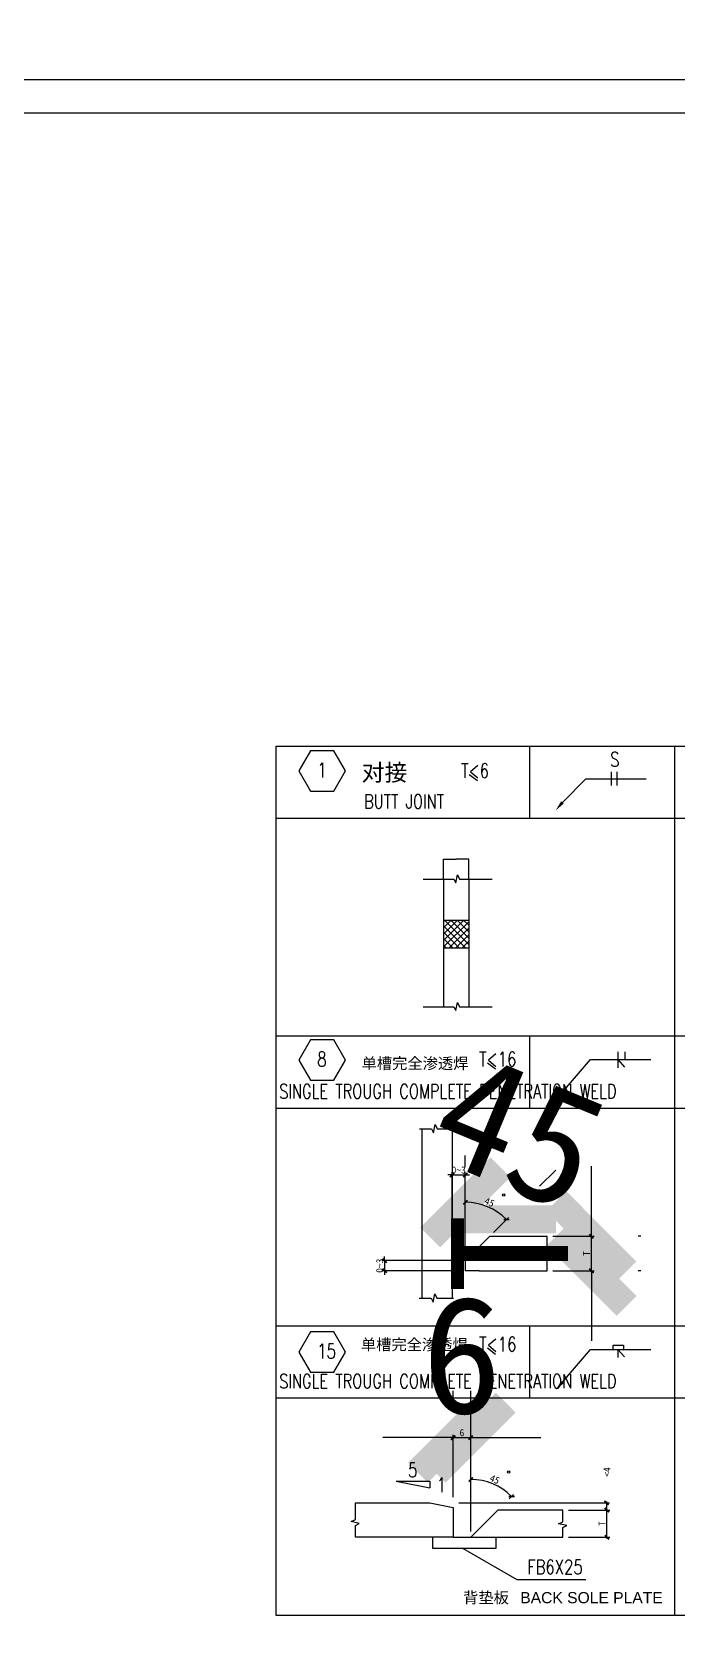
# Model space of a CAD drawing. Header units: millimetres. Extents: x 48381 to 116813, y 79463 to 93528.
# Drawn here: x 58544 to 59922, y 82682 to 86133 of the extents above; entities that cross this region are included whole.
import ezdxf

# ---------------------------------------------------------------- set-up
doc = ezdxf.new("R2010")
doc.units = ezdxf.units.MM
doc.layers.add('PUB_DIM', color=3, linetype='Continuous')
doc.layers.add('图框', color=4, linetype='Continuous')
doc.layers.add('标注', color=3, linetype='Continuous', lineweight=0)
doc.styles.add('Arial', font='arial.ttf')
doc.styles.add('C-1', font='simplex.shx', dxfattribs={"width": 0.75, "bigfont": 'hztxt.shx'})
doc.styles.add('DIM_FONT', font='SIMPLEX.shx', dxfattribs={"width": 0.8})
doc.styles.get("Standard").update_dxf_attribs({"font": ''})
doc.styles.get('Standard').set_extended_font_data('SimSun')
doc.dimstyles.new('axis', dxfattribs={"dimtxt": 300, "dimasz": 300, "dimexe": 250, "dimexo": 300, "dimgap": 150, "dimtad": 1, "dimdec": 1, "dimzin": 0, "dimdsep": 46, "dimtxsty": 'Standard', "dimcen": 0.09, "dimse1": 1, "dimse2": 1, "dimclrd": 256, "dimclre": 256, "dimclrt": 7, "dimadec": 1, "dimazin": 0, "dimtp": 0.01, "dimtm": 0.01, "dimtfac": 0.6, "dimtdec": 1, "dimtix": 1, "dimtmove": 2, "dimatfit": 3, "dimldrblk": 'CLOSEDBLANK', "dimfxl": 1, "dimtolj": 1, "dimtzin": 0, "dimlwd": -1, "dimarcsym": 0})
doc.dimstyles.new('DIMN25', dxfattribs={"dimscale": 0.25, "dimtxt": 300, "dimasz": 100, "dimexe": 250, "dimexo": 300, "dimgap": 150, "dimtad": 1, "dimdec": 0, "dimzin": 0, "dimdsep": 46, "dimtxsty": 'DIM_FONT', "dimblk": 'ARCHTICK', "dimcen": 0.09, "dimclrt": 7, "dimadec": 8, "dimazin": 2, "dimtfac": 1, "dimtdec": 0, "dimtix": 1, "dimtmove": 2, "dimatfit": 3, "dimldrblk": 'ARCHTICK', "dimfxl": 1, "dimtolj": 1, "dimtzin": 0, "dimarcsym": 0})
doc.dimstyles.get("Standard").update_dxf_attribs({"dimtxt": 0.18, "dimasz": 0.18, "dimexe": 0.18, "dimexo": 0.0625, "dimgap": 0.09, "dimtad": 0, "dimtih": 1, "dimtoh": 1, "dimdec": 4, "dimzin": 0, "dimdsep": 46, "dimtxsty": 'Standard', "dimcen": 0.09, "dimadec": 0, "dimazin": 0, "dimtfac": 1, "dimtdec": 4, "dimtofl": 0, "dimtmove": 0, "dimatfit": 3, "dimfxl": 1, "dimtolj": 1, "dimtzin": 0, "dimarcsym": 0})
doc.dimstyles.new('副本 DIMN25', dxfattribs={"dimscale": 0.2, "dimtxt": 250, "dimasz": 100, "dimexe": 250, "dimexo": 300, "dimgap": 150, "dimtad": 1, "dimdec": 0, "dimzin": 0, "dimdsep": 46, "dimtxsty": 'DIM_FONT', "dimblk": 'ARCHTICK', "dimcen": 0.09, "dimclrt": 7, "dimadec": 8, "dimazin": 2, "dimtfac": 1, "dimtdec": 0, "dimtix": 1, "dimtmove": 2, "dimatfit": 3, "dimldrblk": 'ARCHTICK', "dimfxl": 1, "dimtolj": 1, "dimtzin": 0, "dimarcsym": 0})

# ---------------------------------------------------------------- blocks, each defined once
blk = doc.blocks.new('_ArchTick')
at = {"color": 0, "linetype": 'ByBlock', "const_width": 0.4}
blk.add_lwpolyline([(-0.5, -0.5), (0.5, 0.5)], dxfattribs=at)
blk = doc.blocks.new('*D31')
at = {"color": 3, "lineweight": -2, "transparency": 16777216}
for p, q in [((6764, -18190), (6764, -16205)), ((7775, -17379), (8309, -16845))]:
    blk.add_line(p, q, dxfattribs=at)
at = {"color": 3, "transparency": 16777216}
blk.add_arc((6764, -18390), 2085, 45, 90, dxfattribs=at)
at = {"layer": 'Defpoints', "color": 0, "transparency": 16777216}
for p in [(7807, -16584), (7634, -17520), (6764, -18390), (6764, -18390), (6764, -18750)]:
    blk.add_point(p, dxfattribs=at)
at = {"color": 3, "transparency": 16777216, "xscale": 150, "yscale": 150, "zscale": 150}
for p, rotation in [((6764, -16305), 180.000000000148), ((8238, -16916), 315.0000000000116)]:
    blk.add_blockref('_ArchTick', p, dxfattribs=dict(at, rotation=rotation))
at = {"color": 3, "transparency": 16777216, "insert": (7629, -16302), "char_height": 250, "attachment_point": 5, "rotation": 337.5}
blk.add_mtext('\\A1;45', dxfattribs=at)
blk = doc.blocks.new('*D32')
at = {"color": 3, "lineweight": -2, "transparency": 16777216}
for p, q in [((6564, -18390), (3781, -18390)), ((6564, -18750), (3781, -18750))]:
    blk.add_line(p, q, dxfattribs=at)
at = {"color": 3, "transparency": 16777216}
for p, q in [((3881, -18390), (3881, -18240)), ((3881, -18390), (3881, -18750)), ((3881, -18750), (3881, -18900))]:
    blk.add_line(p, q, dxfattribs=at)
at = {"layer": 'Defpoints', "color": 0, "transparency": 16777216}
for p in [(6764, -18390), (3881, -18750), (6764, -18750)]:
    blk.add_point(p, dxfattribs=at)
at = {"color": 3, "transparency": 16777216, "xscale": 150, "yscale": 150, "zscale": 150}
for p, rotation in [((3881, -18390), 270), ((3881, -18750), 90)]:
    blk.add_blockref('_ArchTick', p, dxfattribs=dict(at, rotation=rotation))
at = {"color": 3, "transparency": 16777216, "insert": (3706, -18570), "char_height": 250, "attachment_point": 5, "rotation": 90}
blk.add_mtext('\\A1;0~3', dxfattribs=at)
blk = doc.blocks.new('*D33')
at = {"color": 3, "lineweight": -2, "transparency": 16777216}
for p, q in [((9896, -17520), (11375, -17520)), ((9896, -18750), (11375, -18750))]:
    blk.add_line(p, q, dxfattribs=at)
at = {"color": 3, "transparency": 16777216}
blk.add_line((11275, -18800), (11275, -17470), dxfattribs=at)
at = {"layer": 'Defpoints', "color": 0, "transparency": 16777216}
for p in [(9696, -17520), (11275, -17520), (9696, -18750)]:
    blk.add_point(p, dxfattribs=at)
at = {"color": 3, "transparency": 16777216, "xscale": 150, "yscale": 150, "zscale": 150}
for p, rotation in [((11275, -17520), 90), ((11275, -18750), 270)]:
    blk.add_blockref('_ArchTick', p, dxfattribs=dict(at, rotation=rotation))
at = {"color": 3, "transparency": 16777216, "insert": (11100, -18135), "char_height": 250, "attachment_point": 5, "rotation": 90}
blk.add_mtext('\\A1;T', dxfattribs=at)
blk = doc.blocks.new('*D34')
at = {"color": 3, "transparency": 16777216}
blk.add_line((6281, -24716), (7009, -24716), dxfattribs=at)
at = {"color": 3, "lineweight": -2, "transparency": 16777216}
for p, q in [((6331, -26846), (6331, -24616)), ((6959, -28075), (6959, -24616))]:
    blk.add_line(p, q, dxfattribs=at)
at = {"layer": 'Defpoints', "color": 0, "transparency": 16777216}
for p in [(6959, -24716), (6331, -27046), (6959, -28275)]:
    blk.add_point(p, dxfattribs=at)
at = {"color": 3, "transparency": 16777216, "xscale": 150, "yscale": 150, "zscale": 150, "rotation": 180}
blk.add_blockref('_ArchTick', (6331, -24716), dxfattribs=at)
at = {"color": 3, "transparency": 16777216, "xscale": 150, "yscale": 150, "zscale": 150}
blk.add_blockref('_ArchTick', (6959, -24716), dxfattribs=at)
at = {"color": 3, "transparency": 16777216, "insert": (6645, -24541), "char_height": 250, "attachment_point": 5}
blk.add_mtext('\\A1;6', dxfattribs=at)
blk = doc.blocks.new('*D35')
at = {"color": 3, "lineweight": -2, "transparency": 16777216}
blk.add_line((8330, -26904), (8489, -26745), dxfattribs=at)
at = {"color": 3, "transparency": 16777216}
blk.add_arc((6959, -28275), 2064, 45, 90, dxfattribs=at)
at = {"layer": 'Defpoints', "color": 0, "transparency": 16777216}
for p in [(6959, -23136), (7991, -26488), (8189, -27046), (6959, -28275), (6959, -28275)]:
    blk.add_point(p, dxfattribs=at)
at = {"color": 3, "transparency": 16777216, "xscale": 150, "yscale": 150, "zscale": 150}
for p, rotation in [((6959, -26211), 180.0000000000415), ((8419, -26816), 314.999999999977)]:
    blk.add_blockref('_ArchTick', p, dxfattribs=dict(at, rotation=rotation))
at = {"color": 3, "transparency": 16777216, "insert": (7816, -26207), "char_height": 250, "attachment_point": 5, "rotation": 337.5}
blk.add_mtext('\\A1;45', dxfattribs=at)
blk = doc.blocks.new('*D36')
at = {"color": 3, "lineweight": -2, "transparency": 16777216}
for p, q in [((10451, -27304), (11930, -27304)), ((10451, -28275), (11930, -28275))]:
    blk.add_line(p, q, dxfattribs=at)
at = {"color": 3, "transparency": 16777216}
blk.add_line((11830, -28325), (11830, -27254), dxfattribs=at)
at = {"layer": 'Defpoints', "color": 0, "transparency": 16777216}
for p in [(10251, -27304), (11830, -27304), (10251, -28275)]:
    blk.add_point(p, dxfattribs=at)
at = {"color": 3, "transparency": 16777216, "xscale": 150, "yscale": 150, "zscale": 150}
for p, rotation in [((11830, -27304), 90), ((11830, -28275), 270)]:
    blk.add_blockref('_ArchTick', p, dxfattribs=dict(at, rotation=rotation))
at = {"color": 3, "transparency": 16777216, "insert": (11655, -27790), "char_height": 250, "attachment_point": 5, "rotation": 90}
blk.add_mtext('\\A1;T', dxfattribs=at)
blk = doc.blocks.new('*D37')
at = {"color": 3, "lineweight": -2, "transparency": 16777216}
for p, q in [((6531, -27046), (11917, -27046)), ((10451, -27304), (11917, -27304))]:
    blk.add_line(p, q, dxfattribs=at)
at = {"color": 3, "transparency": 16777216}
blk.add_line((11817, -26996), (11817, -27354), dxfattribs=at)
at = {"layer": 'Defpoints', "color": 0, "transparency": 16777216}
for p in [(6331, -27046), (10251, -27304), (11817, -27304)]:
    blk.add_point(p, dxfattribs=at)
at = {"color": 3, "transparency": 16777216, "xscale": 150, "yscale": 150, "zscale": 150}
for p, rotation in [((11817, -27046), 90), ((11817, -27304), 270)]:
    blk.add_blockref('_ArchTick', p, dxfattribs=dict(at, rotation=rotation))
at = {"color": 3, "transparency": 16777216, "insert": (11830, -25945), "char_height": 250, "attachment_point": 5, "rotation": 90}
blk.add_mtext('\\A1;<4', dxfattribs=at)
blk = doc.blocks.new('*D59')
at = {"color": 3, "transparency": 16777216}
for p, q in [((6293, -15327), (6143, -15327)), ((6293, -15327), (6764, -15327)), ((6764, -15327), (6914, -15327))]:
    blk.add_line(p, q, dxfattribs=at)
at = {"color": 3, "lineweight": -2, "transparency": 16777216}
for p, q in [((6293, -17320), (6293, -15227)), ((6764, -17698), (6764, -15227))]:
    blk.add_line(p, q, dxfattribs=at)
at = {"layer": 'Defpoints', "color": 0, "transparency": 16777216}
for p in [(6764, -15327), (6293, -17520), (6764, -17898)]:
    blk.add_point(p, dxfattribs=at)
at = {"color": 3, "transparency": 16777216, "xscale": 150, "yscale": 150, "zscale": 150}
blk.add_blockref('_ArchTick', (6293, -15327), dxfattribs=at)
at = {"color": 3, "transparency": 16777216, "xscale": 150, "yscale": 150, "zscale": 150, "rotation": 180}
blk.add_blockref('_ArchTick', (6764, -15327), dxfattribs=at)
at = {"color": 3, "transparency": 16777216, "insert": (6529, -15152), "char_height": 250, "attachment_point": 5}
blk.add_mtext('\\A1;0~3', dxfattribs=at)
blk = doc.blocks.new('_Oblique')
at = {"color": 0, "linetype": 'ByBlock', "lineweight": -2}
blk.add_line((-0.5, -0.5), (0.5, 0.5), dxfattribs=at)
blk = doc.blocks.new('*D100')
at = {"lineweight": -2, "transparency": 16777216}
for p, q in [((5990, -4748), (5990, -4042)), ((5990, -4044), (6435, -4044)), ((6886, -4044), (6441, -4044)), ((6886, -4748), (6886, -4042))]:
    blk.add_line(p, q, dxfattribs=at)
at = {"layer": 'Defpoints', "color": 0, "transparency": 16777216}
for p in [(6886, -4044), (5990, -4750), (6886, -4750)]:
    blk.add_point(p, dxfattribs=at)
at = {"lineweight": -2, "transparency": 16777216, "xscale": 2, "yscale": 2, "zscale": 2, "rotation": 180}
blk.add_blockref('_Oblique', (5990, -4044), dxfattribs=at)
at = {"lineweight": -2, "transparency": 16777216, "xscale": 2, "yscale": 2, "zscale": 2}
blk.add_blockref('_Oblique', (6886, -4044), dxfattribs=at)
at = {"transparency": 16777216, "insert": (6438, -4044), "char_height": 4, "attachment_point": 5}
blk.add_mtext('\\A1;T', dxfattribs=at)
blk = doc.blocks.new('A$C5AF34814')
at = {"layer": '图框'}
for points in [[(2967.4, 2050), (0, 2050), (0, 0), (0, 0), (2967.4, 0)], [(2945.3, 22.3), (2945.3, 2027.8), (22.2, 2027.8), (22.2, 22.3)]]:
    blk.add_lwpolyline(points, close=True, dxfattribs=at)
blk = doc.blocks.new('*D1061')
at = {"layer": 'Defpoints', "color": 0}
for p in [(104944.4, 89643.4), (105264.4, 89643.4), (105264.4, 89433.5), (59981.1, 80304.8), (60063.1, 80304.8), (60063.1, 80216.6)]:
    blk.add_point(p, dxfattribs=at)
at = {"layer": 'PUB_DIM', "color": 3}
for p, q in [((59981.1, 80304.8), (59981.1, 80454.8)), ((59981.1, 80216.6), (59981.1, 80304.8)), ((59981.1, 80216.6), (59981.1, 80066.6))]:
    blk.add_line(p, q, dxfattribs=at)
at = {"layer": 'PUB_DIM', "color": 3, "lineweight": -2}
for p, q in [((59863.1, 80304.8), (59881.1, 80304.8)), ((59863.1, 80216.6), (59881.1, 80216.6))]:
    blk.add_line(p, q, dxfattribs=at)
at = {"layer": '标注', "color": 0, "lineweight": -2}
for p, q in [((104944.4, 89568.4), (104944.4, 89371)), ((105264.4, 89568.4), (105264.4, 89371)), ((104944.4, 89433.5), (105264.4, 89433.5))]:
    blk.add_line(p, q, dxfattribs=at)
at = {"layer": 'PUB_DIM', "color": 3, "xscale": 150, "yscale": 150, "zscale": 150}
for p, rotation in [((59981.1, 80304.8), 270), ((59981.1, 80216.6), 90)]:
    blk.add_blockref('_ArchTick', p, dxfattribs=dict(at, rotation=rotation))
at = {"layer": '标注', "color": 0, "lineweight": -2, "xscale": 25, "yscale": 25, "zscale": 25, "rotation": 180}
blk.add_blockref('_ArchTick', (104944.4, 89433.5), dxfattribs=at)
at = {"layer": '标注', "color": 0, "lineweight": -2, "xscale": 25, "yscale": 25, "zscale": 25}
blk.add_blockref('_ArchTick', (105264.4, 89433.5), dxfattribs=at)
at = {"layer": 'PUB_DIM', "color": 3, "insert": (59805.4, 80260.7), "char_height": 250, "attachment_point": 5, "rotation": 90}
blk.add_mtext('\\A1;T ', dxfattribs=at)
at = {"layer": '标注', "color": 7, "insert": (105104.4, 89521), "char_height": 100, "attachment_point": 5, "style": 'DIM_FONT'}
blk.add_mtext('\\A1;320', dxfattribs=at)
blk = doc.blocks.new('*D1062')
at = {"layer": 'Defpoints', "color": 0}
for p in [(105264.4, 89643.4), (105584.4, 89643.4), (105584.4, 89433.5), (59115.2, 80320.6), (59282.1, 80320.6), (59154.1, 80283.6)]:
    blk.add_point(p, dxfattribs=at)
at = {"layer": 'PUB_DIM', "color": 3}
for p, q in [((59115.2, 80320.6), (59115.2, 80470.6)), ((59115.2, 80283.6), (59115.2, 80320.6)), ((59115.2, 80283.6), (59115.2, 80133.6))]:
    blk.add_line(p, q, dxfattribs=at)
at = {"layer": 'PUB_DIM', "color": 3, "lineweight": -2}
for p, q in [((59082.1, 80320.6), (59015.2, 80320.6)), ((58954.1, 80283.6), (59015.2, 80283.6))]:
    blk.add_line(p, q, dxfattribs=at)
at = {"layer": '标注', "color": 0, "lineweight": -2}
for p, q in [((105264.4, 89568.4), (105264.4, 89371)), ((105584.4, 89568.4), (105584.4, 89371)), ((105264.4, 89433.5), (105584.4, 89433.5))]:
    blk.add_line(p, q, dxfattribs=at)
at = {"layer": 'PUB_DIM', "color": 3, "xscale": 150, "yscale": 150, "zscale": 150}
for p, rotation in [((59115.2, 80320.6), 270), ((59115.2, 80283.6), 90)]:
    blk.add_blockref('_ArchTick', p, dxfattribs=dict(at, rotation=rotation))
at = {"layer": '标注', "color": 0, "lineweight": -2, "xscale": 25, "yscale": 25, "zscale": 25, "rotation": 180}
blk.add_blockref('_ArchTick', (105264.4, 89433.5), dxfattribs=at)
at = {"layer": '标注', "color": 0, "lineweight": -2, "xscale": 25, "yscale": 25, "zscale": 25}
blk.add_blockref('_ArchTick', (105584.4, 89433.5), dxfattribs=at)
at = {"layer": 'PUB_DIM', "color": 3, "insert": (58940.2, 80302.1), "char_height": 250, "attachment_point": 5, "rotation": 90}
blk.add_mtext('\\A1;S', dxfattribs=at)
at = {"layer": '标注', "color": 7, "insert": (105424.4, 89521), "char_height": 100, "attachment_point": 5, "style": 'DIM_FONT'}
blk.add_mtext('\\A1;320', dxfattribs=at)
blk = doc.blocks.new('*D1063')
at = {"layer": 'Defpoints', "color": 0}
for p in [(105584.4, 89643.4), (105904.4, 89643.4), (105904.4, 89433.5), (59282.1, 80499.4), (59282.1, 80453.5), (59245.1, 80283.6)]:
    blk.add_point(p, dxfattribs=at)
at = {"layer": 'PUB_DIM', "color": 3, "lineweight": -2}
for p, q in [((59282.1, 80653.5), (59282.1, 80599.4)), ((59245.1, 80483.6), (59245.1, 80599.4))]:
    blk.add_line(p, q, dxfattribs=at)
at = {"layer": 'PUB_DIM', "color": 3}
for p, q in [((59245.1, 80499.4), (59095.1, 80499.4)), ((59245.1, 80499.4), (59282.1, 80499.4)), ((59282.1, 80499.4), (59432.1, 80499.4))]:
    blk.add_line(p, q, dxfattribs=at)
at = {"layer": '标注', "color": 0, "lineweight": -2}
for p, q in [((105584.4, 89568.4), (105584.4, 89371)), ((105904.4, 89568.4), (105904.4, 89371)), ((105584.4, 89433.5), (105904.4, 89433.5))]:
    blk.add_line(p, q, dxfattribs=at)
at = {"layer": 'PUB_DIM', "color": 3, "xscale": 150, "yscale": 150, "zscale": 150}
blk.add_blockref('_ArchTick', (59245.1, 80499.4), dxfattribs=at)
at = {"layer": 'PUB_DIM', "color": 3, "xscale": 150, "yscale": 150, "zscale": 150, "rotation": 180}
blk.add_blockref('_ArchTick', (59282.1, 80499.4), dxfattribs=at)
at = {"layer": '标注', "color": 0, "lineweight": -2, "xscale": 25, "yscale": 25, "zscale": 25, "rotation": 180}
blk.add_blockref('_ArchTick', (105584.4, 89433.5), dxfattribs=at)
at = {"layer": '标注', "color": 0, "lineweight": -2, "xscale": 25, "yscale": 25, "zscale": 25}
blk.add_blockref('_ArchTick', (105904.4, 89433.5), dxfattribs=at)
at = {"layer": 'PUB_DIM', "color": 3, "insert": (59263.6, 80674.4), "char_height": 250, "attachment_point": 5}
blk.add_mtext('\\A1;S', dxfattribs=at)
at = {"layer": '标注', "color": 7, "insert": (105744.4, 89521), "char_height": 100, "attachment_point": 5, "style": 'DIM_FONT'}
blk.add_mtext('\\A1;320', dxfattribs=at)
blk = doc.blocks.new('*D1064')
at = {"layer": 'Defpoints', "color": 0}
for p in [(105904.4, 89643.4), (106224.4, 89643.4), (106224.4, 89433.5), (59373.8, 80499.4), (59336.8, 80453.5), (59373.8, 80283.6)]:
    blk.add_point(p, dxfattribs=at)
at = {"layer": 'PUB_DIM', "color": 3, "lineweight": -2}
for p, q in [((59336.8, 80653.5), (59336.8, 80599.4)), ((59373.8, 80483.6), (59373.8, 80599.4))]:
    blk.add_line(p, q, dxfattribs=at)
at = {"layer": 'PUB_DIM', "color": 3}
for p, q in [((59336.8, 80499.4), (59186.8, 80499.4)), ((59336.8, 80499.4), (59373.8, 80499.4)), ((59373.8, 80499.4), (59523.8, 80499.4))]:
    blk.add_line(p, q, dxfattribs=at)
at = {"layer": '标注', "color": 0, "lineweight": -2}
for p, q in [((105904.4, 89568.4), (105904.4, 89371)), ((106224.4, 89568.4), (106224.4, 89371)), ((105904.4, 89433.5), (106224.4, 89433.5))]:
    blk.add_line(p, q, dxfattribs=at)
at = {"layer": 'PUB_DIM', "color": 3, "xscale": 150, "yscale": 150, "zscale": 150}
blk.add_blockref('_ArchTick', (59336.8, 80499.4), dxfattribs=at)
at = {"layer": 'PUB_DIM', "color": 3, "xscale": 150, "yscale": 150, "zscale": 150, "rotation": 180}
blk.add_blockref('_ArchTick', (59373.8, 80499.4), dxfattribs=at)
at = {"layer": '标注', "color": 0, "lineweight": -2, "xscale": 25, "yscale": 25, "zscale": 25, "rotation": 180}
blk.add_blockref('_ArchTick', (105904.4, 89433.5), dxfattribs=at)
at = {"layer": '标注', "color": 0, "lineweight": -2, "xscale": 25, "yscale": 25, "zscale": 25}
blk.add_blockref('_ArchTick', (106224.4, 89433.5), dxfattribs=at)
at = {"layer": 'PUB_DIM', "color": 3, "insert": (59355.3, 80674.4), "char_height": 250, "attachment_point": 5}
blk.add_mtext('\\A1;S', dxfattribs=at)
at = {"layer": '标注', "color": 7, "insert": (106064.4, 89521), "char_height": 100, "attachment_point": 5, "style": 'DIM_FONT'}
blk.add_mtext('\\A1;320', dxfattribs=at)
blk = doc.blocks.new('*D1065')
at = {"layer": 'Defpoints', "color": 0}
for p in [(106224.4, 89643.4), (106544.4, 89643.4), (106544.4, 89433.5), (59336.8, 80499.4), (59282.1, 80453.5), (59336.8, 80453.5)]:
    blk.add_point(p, dxfattribs=at)
at = {"layer": 'PUB_DIM', "lineweight": -2}
for p, q in [((59282.1, 80455.5), (59282.1, 80501.4)), ((59284.1, 80499.4), (59306.2, 80499.4)), ((59334.8, 80499.4), (59312.7, 80499.4)), ((59336.8, 80455.5), (59336.8, 80501.4))]:
    blk.add_line(p, q, dxfattribs=at)
at = {"layer": 'PUB_DIM'}
for points in [[(59284.1, 80499.7), (59284.1, 80499), (59282.1, 80499.4)], [(59334.8, 80499.7), (59334.8, 80499), (59336.8, 80499.4)]]:
    blk.add_solid(points, dxfattribs=at)
at = {"layer": '标注', "color": 0, "lineweight": -2}
for p, q in [((106224.4, 89568.4), (106224.4, 89371)), ((106544.4, 89568.4), (106544.4, 89371)), ((106224.4, 89433.5), (106544.4, 89433.5))]:
    blk.add_line(p, q, dxfattribs=at)
at = {"layer": '标注', "color": 0, "lineweight": -2, "xscale": 25, "yscale": 25, "zscale": 25, "rotation": 180}
blk.add_blockref('_ArchTick', (106224.4, 89433.5), dxfattribs=at)
at = {"layer": '标注', "color": 0, "lineweight": -2, "xscale": 25, "yscale": 25, "zscale": 25}
blk.add_blockref('_ArchTick', (106544.4, 89433.5), dxfattribs=at)
at = {"layer": 'PUB_DIM', "insert": (59309.5, 80499.4), "char_height": 4, "attachment_point": 5}
blk.add_mtext('\\A1;T', dxfattribs=at)
at = {"layer": '标注', "color": 7, "insert": (106384.4, 89521), "char_height": 100, "attachment_point": 5, "style": 'DIM_FONT'}
blk.add_mtext('\\A1;320', dxfattribs=at)
blk = doc.blocks.new('*D1072')
at = {"color": 0, "lineweight": -2}
for p, q in [((91072.1, 85465.4), (91514.2, 85465.4)), ((91464.2, 85465.4), (91464.2, 81945.4)), ((91072.1, 81945.4), (91514.2, 81945.4))]:
    blk.add_line(p, q, dxfattribs=at)
at = {"layer": 'Defpoints', "color": 0}
for p in [(91012.1, 85465.4), (59531.8, 83615.3), (59521.4, 83559.4), (59469.4, 83507.4), (59469.4, 83507.4), (59469.4, 83485.8), (91012.1, 81945.4), (91464.2, 81945.4)]:
    blk.add_point(p, dxfattribs=at)
at = {"layer": 'PUB_DIM', "color": 3, "lineweight": -2}
for p, q in [((59469.4, 83707.4), (59469.4, 83732)), ((59662.9, 83700.8), (59628.3, 83666.2))]:
    blk.add_line(p, q, dxfattribs=at)
at = {"layer": 'PUB_DIM', "color": 3}
blk.add_arc((59469.4, 83507.4), 124.7, 45, 90, dxfattribs=at)
at = {"color": 0, "lineweight": -2, "xscale": 20, "yscale": 20, "zscale": 20}
for p, rotation in [((91464.2, 85465.4), 90), ((91464.2, 81945.4), 270)]:
    blk.add_blockref('_ArchTick', p, dxfattribs=dict(at, rotation=rotation))
at = {"layer": 'PUB_DIM', "color": 3, "xscale": 150, "yscale": 150, "zscale": 150}
for p, rotation in [((59557.6, 83595.5), 315.0000000000132), ((59469.4, 83632), 180.0000000001556)]:
    blk.add_blockref('_ArchTick', p, dxfattribs=dict(at, rotation=rotation))
at = {"color": 7, "insert": (91409.2, 83705.4), "char_height": 50, "attachment_point": 5, "rotation": 90, "style": 'DIM_FONT'}
blk.add_mtext('\\A1;3520', dxfattribs=at)
at = {"layer": 'PUB_DIM', "color": 3, "insert": (59584.1, 83784.2), "char_height": 250, "attachment_point": 5, "rotation": 337.5}
blk.add_mtext('\\A1;45', dxfattribs=at)
blk = doc.blocks.new('*D1074')
at = {"color": 0, "lineweight": -2}
for p, q in [((86852.1, 81885.4), (86852.1, 81631.2)), ((88132.1, 81885.4), (88132.1, 81631.2)), ((86852.1, 81681.2), (88132.1, 81681.2))]:
    blk.add_line(p, q, dxfattribs=at)
at = {"layer": 'Defpoints', "color": 0}
for p in [(59644.8, 83559.4), (59739.2, 83559.4), (59644.8, 83485.8), (86852.1, 81945.4), (88132.1, 81945.4), (88132.1, 81681.2)]:
    blk.add_point(p, dxfattribs=at)
at = {"layer": 'PUB_DIM', "color": 3}
for p, q in [((59739.2, 83559.4), (59739.2, 83709.4)), ((59739.2, 83485.8), (59739.2, 83559.4)), ((59739.2, 83485.8), (59739.2, 83335.8))]:
    blk.add_line(p, q, dxfattribs=at)
at = {"layer": 'PUB_DIM', "color": 3, "lineweight": -2}
for p, q in [((59844.8, 83559.4), (59839.2, 83559.4)), ((59844.8, 83485.8), (59839.2, 83485.8))]:
    blk.add_line(p, q, dxfattribs=at)
at = {"color": 0, "lineweight": -2, "xscale": 20, "yscale": 20, "zscale": 20, "rotation": 180}
blk.add_blockref('_ArchTick', (86852.1, 81681.2), dxfattribs=at)
at = {"color": 0, "lineweight": -2, "xscale": 20, "yscale": 20, "zscale": 20}
blk.add_blockref('_ArchTick', (88132.1, 81681.2), dxfattribs=at)
at = {"layer": 'PUB_DIM', "color": 3, "xscale": 150, "yscale": 150, "zscale": 150}
for p, rotation in [((59739.2, 83559.4), 270), ((59739.2, 83485.8), 90)]:
    blk.add_blockref('_ArchTick', p, dxfattribs=dict(at, rotation=rotation))
at = {"color": 7, "insert": (87492.1, 81736.2), "char_height": 50, "attachment_point": 5, "style": 'DIM_FONT'}
blk.add_mtext('\\A1;1280', dxfattribs=at)
at = {"layer": 'PUB_DIM', "color": 3, "insert": (59564.2, 83522.6), "char_height": 250, "attachment_point": 5, "rotation": 90}
blk.add_mtext('\\A1;T', dxfattribs=at)
blk = doc.blocks.new('*D1075')
at = {"color": 0, "lineweight": -2}
for p, q in [((88132.1, 81885.4), (88132.1, 81631.2)), ((89732.1, 81885.4), (89732.1, 81631.2)), ((88132.1, 81681.2), (89732.1, 81681.2))]:
    blk.add_line(p, q, dxfattribs=at)
at = {"layer": 'Defpoints', "color": 0}
for p in [(59481.1, 83129.1), (59443.5, 82989.8), (59481.1, 82916.3), (88132.1, 81945.4), (89732.1, 81945.4), (89732.1, 81681.2)]:
    blk.add_point(p, dxfattribs=at)
at = {"layer": 'PUB_DIM', "color": 3, "lineweight": -2}
for p, q in [((59443.5, 83189.8), (59443.5, 83229.1)), ((59481.1, 83116.3), (59481.1, 83229.1))]:
    blk.add_line(p, q, dxfattribs=at)
at = {"layer": 'PUB_DIM', "color": 3}
for p, q in [((59443.5, 83129.1), (59293.5, 83129.1)), ((59443.5, 83129.1), (59481.1, 83129.1)), ((59481.1, 83129.1), (59631.1, 83129.1))]:
    blk.add_line(p, q, dxfattribs=at)
at = {"color": 0, "lineweight": -2, "xscale": 20, "yscale": 20, "zscale": 20, "rotation": 180}
blk.add_blockref('_ArchTick', (88132.1, 81681.2), dxfattribs=at)
at = {"color": 0, "lineweight": -2, "xscale": 20, "yscale": 20, "zscale": 20}
blk.add_blockref('_ArchTick', (89732.1, 81681.2), dxfattribs=at)
at = {"layer": 'PUB_DIM', "color": 3, "xscale": 150, "yscale": 150, "zscale": 150}
blk.add_blockref('_ArchTick', (59443.5, 83129.1), dxfattribs=at)
at = {"layer": 'PUB_DIM', "color": 3, "xscale": 150, "yscale": 150, "zscale": 150, "rotation": 180}
blk.add_blockref('_ArchTick', (59481.1, 83129.1), dxfattribs=at)
at = {"color": 7, "insert": (88932.1, 81736.2), "char_height": 50, "attachment_point": 5, "style": 'DIM_FONT'}
blk.add_mtext('\\A1;1600', dxfattribs=at)
at = {"layer": 'PUB_DIM', "color": 3, "insert": (59462.3, 83304.1), "char_height": 250, "attachment_point": 5}
blk.add_mtext('\\A1;6', dxfattribs=at)
blk = doc.blocks.new('ads')
at = {"linetype": 'Continuous'}
h = blk.add_hatch(dxfattribs=at)
h.set_pattern_fill('ANSI37', color=256, scale=1294.741919, style=0)
h.set_pattern_definition([(45, (-4714.19, -72762.27), (-114.4401, 114.4401), []), (135, (-4714.19, -72762.27), (-114.4401, -114.4401), [])])
h.paths.add_polyline_path([(5990.21, -7215.51), (6886.01, -7215.51), (6886.01, -6222.32), (5990.21, -6222.32)])
for p, q in [((9063.19, 0), (9063.19, -2589.48)), ((14242.16, 0), (14242.16, -31073.81)), ((6907.37, -1008.79), (7199.75, -1229.89)), ((11976.02, -916.55), (11976.02, -1411.24)), ((12183.15, -916.55), (12183.15, -1411.24)), ((99642.86, -2589.48), (0, -2589.48)), ((5990.21, -4750.16), (5990.21, -9314.5)), ((6886.01, -4750.16), (6886.01, -9314.5)), ((0, -10357.94), (99642.86, -10357.94)), ((9063.19, -10357.94), (9063.19, -12947.42)), ((12219.84, -10928.18), (12219.84, -11492.81)), ((12464.64, -10928.18), (12464.64, -11203.54)), ((7553.21, -11317.02), (7845.6, -11538.12)), ((12219.84, -11203.54), (12462.12, -11469.08)), ((99642.86, -12947.42), (0, -12947.42)), ((5121.78, -13677.62), (5554.83, -13677.62)), ((5216.25, -13677.62), (5216.25, -19732.06)), ((5554.83, -13677.62), (5625.1, -13817.97)), ((5625.1, -13817.97), (5689.94, -13526.54)), ((5689.94, -13526.54), (5762.14, -13677.62)), ((5762.14, -13677.62), (6360.04, -13677.62)), ((6292.89, -13677.62), (6292.89, -19732.06)), ((7633.56, -17520.5), (6764.18, -18389.88)), ((9696.33, -17520.5), (7633.56, -17520.5)), ((9696.33, -18051.05), (9696.33, -17520.5)), ((6764.18, -18389.88), (6764.18, -18749.84)), ((6764.18, -18389.88), (6764.18, -18749.84)), ((9545.25, -18123.24), (9696.33, -18051.05)), ((9836.69, -18188.09), (9545.25, -18123.24)), ((9696.33, -18258.35), (9836.69, -18188.09)), ((9696.33, -18749.84), (9696.33, -18258.35)), ((7255.79, -18749.84), (6764.18, -18749.84)), ((7255.79, -18749.84), (9696.33, -18749.84)), ((5613.52, -19872.42), (5678.36, -19580.99)), ((5678.36, -19580.99), (5750.56, -19732.06)), ((5110.2, -19732.06), (5543.25, -19732.06)), ((5543.25, -19732.06), (5613.52, -19872.42)), ((5750.56, -19732.06), (6348.47, -19732.06)), ((0, -20715.87), (99642.86, -20715.87)), ((9063.19, -20715.87), (9063.19, -23305.35)), ((7553.21, -21506), (7845.6, -21727.1)), ((12219.84, -21561.48), (12462.12, -21827.02)), ((12219.84, -21561.48), (12219.84, -21850.74)), ((99642.86, -23305.35), (0, -23305.35)), ((4293.88, -26267.04), (5498.88, -26267.04)), ((4293.88, -26267.04), (5498.88, -26508.04)), ((5498.88, -26267.04), (5498.88, -26508.04)), ((7930.06, -27304.24), (6959.23, -28275.06)), ((10251.35, -27304.24), (7930.06, -27304.24)), ((10251.35, -27722.02), (10251.35, -27304.24)), ((10100.27, -27794.21), (10251.35, -27722.02)), ((10391.7, -27859.05), (10100.27, -27794.21)), ((10251.35, -27929.32), (10391.7, -27859.05)), ((10251.35, -28275.06), (10251.35, -27929.32)), ((6330.78, -28275.06), (10251.35, -28275.06))]:
    blk.add_line(p, q)
for points in [[(0, 0), (99642.86, 0), (99642.86, -31073.81), (0, -31073.81)], [(2482.43, -889.26), (2065.24, -166.66), (1230.85, -166.66), (813.66, -889.26), (1230.85, -1611.86), (2065.24, -1611.86)], [(2482.43, -11218.84), (2065.24, -10496.25), (1230.85, -10496.25), (813.66, -11218.84), (1230.85, -11941.44), (2065.24, -11941.44)], [(2482.43, -21655.96), (2065.24, -20933.36), (1230.85, -20933.36), (813.66, -21655.96), (1230.85, -22378.56), (2065.24, -22378.56)], [(6330.78, -27212.62), (6330.78, -28275.06), (2834.19, -28275.06), (2834.19, -27850.93), (2974.54, -27780.67), (2683.11, -27715.82), (2834.19, -27643.63), (2834.19, -27045.72), (5496.29, -27045.72), (6330.78, -27212.62)]]:
    blk.add_lwpolyline(points, close=True)
at = {"flags": 128}
for points in [[(10236.72, -2015.5), (11078.35, -1170.37), (13231.03, -1170.37)], [(10236.72, -12373.43), (11240.73, -11203.54), (13393.41, -11203.54)], [(10236.72, -22731.37), (11240.73, -21561.48), (13393.41, -21561.48)], [(6664.13, -28670.13), (8609.85, -29781.47), (11069.86, -29781.47)]]:
    blk.add_lwpolyline(points, dxfattribs=at)
for points in [[(5263.33, -4750.16), (6355.62, -4750.16), (6425.89, -4890.52), (6490.73, -4599.08), (6562.92, -4750.16), (7727.05, -4750.16)], [(5990.21, -6222.32), (6886.01, -6222.32)], [(6886.01, -7215.51), (5990.21, -7215.51)], [(5263.33, -9314.5), (6355.62, -9314.5), (6425.89, -9454.86), (6490.73, -9163.43), (6562.92, -9314.5), (7727.05, -9314.5)], [(12053.5, -21561.48), (12053.5, -21407.03), (12423.58, -21407.03), (12423.58, -21561.48)], [(5589.13, -28275.06), (5589.13, -28664.7), (7862.49, -28664.7), (7862.49, -28275.06)]]:
    blk.add_lwpolyline(points)
for centre in [(8137.1, -16047.72), (8317.31, -25947.75)]:
    blk.add_circle(centre, 41.34)
at = {"linetype": 'Continuous', "extrusion": (0, 0, -1)}
for points in [[(-10283.51, -2055.65), (-9995.81, -2296.22), (-10189.94, -1975.35)], [(-10283.51, -12413.59), (-9995.81, -12654.16), (-10189.94, -12333.28)], [(-10283.51, -22771.52), (-9995.81, -23012.09), (-10189.94, -22691.22)]]:
    blk.add_solid(points, dxfattribs=at)
at = {"style": 'Arial'}
for s, height, p in [('对接', 600, (3058.47, -1245.68)), ('单槽完全渗透焊', 400, (3058.47, -11538.36)), ('单槽完全渗透焊', 400, (3033.3, -21589.02)), ('背垫板', 400, (6686.26, -30633.82)), ('BACK SOLE PLATE', 400, (8729.91, -30633.86))]:
    blk.add_text(s, height=height, dxfattribs=at).set_placement(p)
at = {"style": 'C-1', "width": 0.75}
for s, height, p in [('S', 517.9, (11943.14, -730.5)), ('1', 517.9, (1472.1, -1116.39)), ('T<6', 517.897, (6614.45, -1137.75)), ('BUTT JOINT', 507.443, (3148.83, -2232.29)), ('8', 517.9, (1472.1, -11445.97)), ('T<16', 517.897, (7260.3, -11445.97)), ('SINGLE TROUGH COMPLETE PENETRATION WELD', 507.4434, (114.97, -12590.23)), ('T<16', 517.897, (7260.3, -21634.96)), ('15', 517.897, (1472.1, -21883.09)), ('SINGLE TROUGH COMPLETE PENETRATION WELD', 507.4434, (114.97, -22948.16)), ('5', 517.9, (4716.53, -26132.29)), ('1', 517.9, (5740.12, -26661.7)), ('FB6X25', 517.897, (8979.78, -29596.51))]:
    blk.add_text(s, height=height, dxfattribs=at).set_placement(p)
for base, p1, p2, text, dimstyle, override, picture, middle in [((6886.01, -4043.92), (5990.21, -4750.16), (6886.01, -4750.16), 'T', 'Standard', {"dimscale": 2, "dimtxt": 2, "dimasz": 1, "dimexe": 1, "dimexo": 1, "dimgap": 1, "dimdec": 1, "dimzin": 8, "dimclrd": 256, "dimclre": 256, "dimclrt": 256, "dimtdec": 1, "dimtix": 1, "dimtofl": 1, "dimtmove": 0}, '*D100', (6438.11, -4043.92)), ((6764.18, -15327.22), (6292.89, -17520.5), (6764.18, -17898.26), '0~3', 'axis', {"dimtxt": 250, "dimasz": 150, "dimexe": 100, "dimexo": 200, "dimgap": 50, "dimzin": 0, "dimblk": 'ARCHTICK', "dimdle": 50, "dimse1": 0, "dimse2": 0, "dimclrd": 3, "dimclre": 3, "dimclrt": 3, "dimldrblk": 'ArchTick'}, '*D59', (6528.53, -15152.22)), ((6959.23, -24715.94), (6330.78, -27045.72), (6959.23, -28275.06), '6', 'axis', {"dimtxt": 250, "dimasz": 150, "dimexe": 100, "dimexo": 200, "dimgap": 50, "dimzin": 0, "dimblk": 'ARCHTICK', "dimdle": 50, "dimse1": 0, "dimse2": 0, "dimclrd": 3, "dimclre": 3, "dimclrt": 3, "dimldrblk": 'ArchTick'}, '*D34', (6645.01, -24540.94))]:
    dim = blk.add_linear_dim(base=base, p1=p1, p2=p2, text=text, dimstyle=dimstyle, override=override)
    dim.commit()
    dim.dimension.update_dxf_attribs({"geometry": picture, "text_midpoint": middle})
for base, line1, line2, picture, middle in [((7806.57, -16584.4), ((6764.18, -18389.88), (6764.18, -18749.84)), ((7633.56, -17520.5), (6764.18, -18389.88)), '*D31', (7628.96, -16302.11)), ((7991.13, -26487.77), ((8188.58, -27045.72), (6959.23, -28275.06)), ((6959.23, -28275.06), (6959.23, -23136.43)), '*D35', (7815.98, -26206.69))]:
    dim = blk.add_angular_dim_2l(base=base, line1=line1, line2=line2, text='45', dimstyle='axis', override={"dimtxt": 250, "dimasz": 150, "dimexe": 100, "dimexo": 200, "dimgap": 50, "dimzin": 0, "dimblk": 'ARCHTICK', "dimdle": 50, "dimse1": 0, "dimse2": 0, "dimclrd": 3, "dimclre": 3, "dimclrt": 3, "dimldrblk": 'ArchTick'})
    dim.commit()
    dim.dimension.update_dxf_attribs({"geometry": picture, "text_midpoint": middle})
for base, p1, p2, text, picture, middle in [((11274.82, -17520.5), (9696.33, -18749.84), (9696.33, -17520.5), 'T', '*D33', (11099.82, -18135.17)), ((3880.88, -18749.84), (6764.18, -18389.88), (6764.18, -18749.84), '0~3', '*D32', (3705.88, -18569.86)), ((11829.84, -27304.24), (10251.35, -28275.06), (10251.35, -27304.24), 'T', '*D36', (11654.84, -27789.65))]:
    dim = blk.add_linear_dim(base=base, p1=p1, p2=p2, angle=90, text=text, dimstyle='axis', override={"dimtxt": 250, "dimasz": 150, "dimexe": 100, "dimexo": 200, "dimgap": 50, "dimzin": 0, "dimblk": 'ARCHTICK', "dimdle": 50, "dimse1": 0, "dimse2": 0, "dimclrd": 3, "dimclre": 3, "dimclrt": 3, "dimldrblk": 'ArchTick'})
    dim.commit()
    dim.dimension.update_dxf_attribs({"geometry": picture, "text_midpoint": middle})
dim = blk.add_linear_dim(base=(11816.51, -27304.24), p1=(6330.78, -27045.72), p2=(10251.35, -27304.24), angle=90, text='<4', dimstyle='axis', override={"dimtxt": 250, "dimasz": 150, "dimexe": 100, "dimexo": 200, "dimgap": 50, "dimzin": 0, "dimblk": 'ARCHTICK', "dimdle": 50, "dimse1": 0, "dimse2": 0, "dimclrd": 3, "dimclre": 3, "dimclrt": 3, "dimldrblk": 'ArchTick'})
dim.commit()
dim.dimension.update_dxf_attribs({"geometry": '*D37', "text_midpoint": (11829.84, -25945.19), "dimtype": 128})

msp = doc.modelspace()

# ---------------------------------------------------------------- block references
at = {"xscale": 3.20007926908497, "yscale": 3.20007926908497, "zscale": 3.20007926908497}
msp.add_blockref('A$C5AF34814', (57666.4, 79470.7), dxfattribs=at)
at = {"layer": 'PUB_DIM', "xscale": 0.05979744807722051, "yscale": 0.05979744807722051, "zscale": 0.05979744807722051}
msp.add_blockref('ads', (59065, 84607), dxfattribs=at)

# ---------------------------------------------------------------- dimensions: what is measured, and where the dimension line sits
dim = msp.add_linear_dim(base=(91464.2, 81945.4), p1=(91012.1, 85465.4), p2=(91012.1, 81945.4), angle=90, dimstyle='副本 DIMN25')
dim.commit()
dim.dimension.update_dxf_attribs({"geometry": '*D1072', "text_midpoint": (91409.2, 83705.4)})
for base, p1, p2, picture, middle in [((88132.1, 81681.2), (86852.1, 81945.4), (88132.1, 81945.4), '*D1074', (87492.1, 81736.2)), ((89732.1, 81681.2), (88132.1, 81945.4), (89732.1, 81945.4), '*D1075', (88932.1, 81736.2))]:
    dim = msp.add_linear_dim(base=base, p1=p1, p2=p2, dimstyle='副本 DIMN25')
    dim.commit()
    dim.dimension.update_dxf_attribs({"geometry": picture, "text_midpoint": middle})
at = {"layer": '标注', "color": 3}
for base, p1, p2, picture, middle in [((105584.4, 89433.5), (105264.4, 89643.4), (105584.4, 89643.4), '*D1062', (105424.4, 89521)), ((105904.4, 89433.5), (105584.4, 89643.4), (105904.4, 89643.4), '*D1063', (105744.4, 89521)), ((106224.4, 89433.5), (105904.4, 89643.4), (106224.4, 89643.4), '*D1064', (106064.4, 89521)), ((106544.4, 89433.5), (106224.4, 89643.4), (106544.4, 89643.4), '*D1065', (106384.4, 89521)), ((105264.4, 89433.5), (104944.4, 89643.4), (105264.4, 89643.4), '*D1061', (105104.4, 89521))]:
    dim = msp.add_linear_dim(base=base, p1=p1, p2=p2, angle=180, dimstyle='DIMN25', override={"dimtxt": 400}, dxfattribs=at)
    dim.commit()
    dim.dimension.update_dxf_attribs({"geometry": picture, "text_midpoint": middle})

doc.saveas('drawing.dxf')
